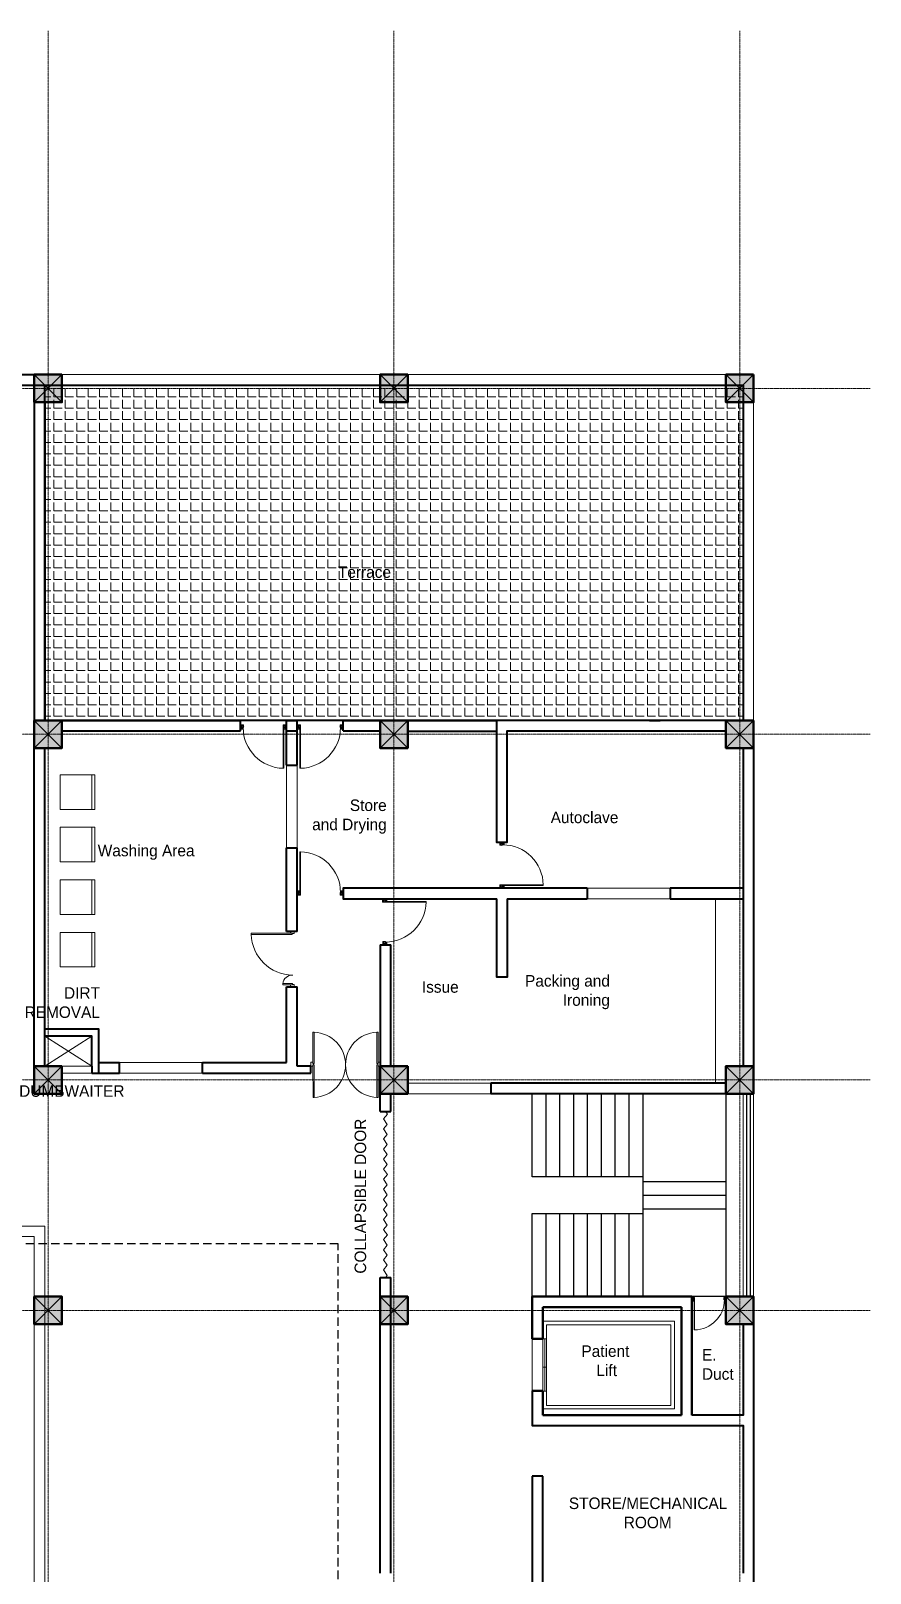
# Model space of a CAD drawing. Header units: millimetres. Extents: x 2342254 to 2635493, y 3886634 to 4043501.
# Drawn here: x 2571768 to 2589970, y 3981753 to 4015212 of the extents above; entities that cross this region are included whole.
import ezdxf

# ---------------------------------------------------------------- set-up
doc = ezdxf.new("R2010")
doc.units = ezdxf.units.MM
doc.header["$MEASUREMENT"] = 0
doc.linetypes.add('CENTER', pattern=[2, 1.25, -0.25, 0.25, -0.25])
doc.linetypes.add('DASHED', pattern=[0.75, 0.5, -0.25])
for name, color, linetype, lineweight in [('centreline', 52, 'CENTER', 5), ('Column-0.5', 14, 'Continuous', 50), ('door', 41, 'Continuous', 5), ('Door Opening-0.09', 253, 'Continuous', 9), ('Furniture Hospital-0.09', 44, 'Continuous', 9), ('Hatch', 9, 'Continuous', 9), ('hidden lines', 205, 'DASHED', 5), ('stairs', 6, 'Continuous', 25), ('WALL 0.2', 7, 'Continuous', 20), ('wall 0.4', 7, 'Continuous', 40), ('Wall-0.5', 7, 'Continuous', 50), ('WINDOW', 152, 'Continuous', 30)]:
    doc.layers.add(name, color=color, linetype=linetype, lineweight=lineweight)
doc.layers.add('Text-0.2', color=7, linetype='Continuous')
doc.styles.add('arial.', font='arial.ttf')
doc.linetypes.add('ZIGZAG', pattern='A,0.0001,-0.2,[131,ltypeshp.shx,S=0.2,R=0,X=-0.2,Y=0],-0.4,[131,ltypeshp.shx,S=0.2,R=180,X=0.2,Y=0],-0.2', length=0.8001)

# ---------------------------------------------------------------- blocks, each defined once
blk = doc.blocks.new('2ft column')
at = {"layer": 'Hatch', "ltscale": 5}
h = blk.add_hatch(color=256, dxfattribs=at)
h.dxf.hatch_style = 1
h.paths.add_polyline_path([(2207385, 4176559), (2207985, 4176559), (2207985, 4175959), (2207385, 4175959)])
at = {"layer": 'Column-0.5', "ltscale": 5}
blk.add_lwpolyline([(2207385, 4176559), (2207985, 4176559), (2207985, 4175959), (2207385, 4175959)], close=True, dxfattribs=at)
at = {"layer": 'Defpoints', "ltscale": 5}
for points in [[(2207985, 4176559), (2207385, 4175959)], [(2207985, 4175959), (2207385, 4176559)]]:
    blk.add_lwpolyline(points, dxfattribs=at)
blk = doc.blocks.new("door 3'3")
at = {"layer": 'door'}
for p, q in [((82769.4, -31237.4), (82769.4, -31203.4)), ((82769.8, -31203.4), (82769.4, -31203.4)), ((82769.8, -31237.4), (82769.8, -31203.4))]:
    blk.add_line(p, q, dxfattribs=at)
at = {"layer": 'door', "ltscale": 80}
for points in [[(82769.8, -31239.8), (82767.4, -31239.8), (82767.4, -31239.4), (82766.9, -31239.4), (82766.9, -31236.4), (82767.4, -31236.4), (82767.4, -31235.9), (82769.4, -31235.9), (82769.4, -31237.4), (82769.8, -31237.4)], [(82802.9, -31239.8), (82805.4, -31239.8), (82805.4, -31239.4), (82805.9, -31239.4), (82805.9, -31236.4), (82805.4, -31236.4), (82805.4, -31235.9), (82803.4, -31235.9), (82803.4, -31237.4), (82802.9, -31237.4)]]:
    blk.add_lwpolyline(points, close=True, dxfattribs=at)
blk.add_arc((82769.4, -31237.4), 34, 0, 89.2047, dxfattribs=at)
at = {"layer": 'Hatch'}
for centre, radius, start, end in [((82767.7, -31239.9), 2.68, 36.7582, 107.5329), ((82767.3, -31240.3), 1.96, 14.7681, 101.3525), ((82757.2, -31236.2), 10.6, 342.6842, 1.6014), ((82764.4, -31235.9), 4.57, 311.0325, 0.2101), ((82768.1, -31239.1), 3.04, 64.8198, 103.5348), ((82767.3, -31236.1), 3.25, 271.0473, 321.5319), ((82805.1, -31239.9), 2.68, 72.4671, 143.2418), ((82805.5, -31236.1), 3.25, 218.4681, 268.9527), ((82804.7, -31239.1), 3.04, 76.4652, 115.1802), ((82805.5, -31240.3), 1.96, 78.6475, 165.2319), ((82808.4, -31235.9), 4.57, 179.7899, 228.9675), ((82815.6, -31236.2), 10.6, 178.3986, 197.3158)]:
    blk.add_arc(centre, radius, start, end, dxfattribs=at)
blk = doc.blocks.new('MAIN DOOR')
at = {"layer": 'door', "ltscale": 1000}
for points in [[(2313.5, 188.5), (2347.4, 188.5), (2347.4, 187.3), (2313.5, 187.3)], [(2381.3, 188.5), (2348.9, 188.5), (2348.9, 187.3), (2381.3, 187.3)]]:
    blk.add_lwpolyline(points, close=True, dxfattribs=at)
for points in [[(2346.1, 190.6), (2346.1, 188.5)], [(2348.9, 188.1), (2347.4, 188.1), (2347.4, 188.5), (2346.1, 188.5), (2346.1, 190.6), (2350.2, 190.6)], [(2347.4, 188.1), (2348.9, 188.1), (2348.9, 188.5), (2350.2, 188.5), (2350.2, 190.6), (2346.1, 190.6)], [(2350.2, 190.6), (2350.2, 188.5)], [(2313.4, 120.7), (2347.3, 120.7), (2347.3, 121.9), (2313.4, 121.9), (2313.4, 120.7)], [(2348.8, 121.1), (2347.3, 121.1), (2347.3, 120.7), (2346, 120.7), (2346, 118.6), (2350.1, 118.6)], [(2347.3, 121.1), (2348.8, 121.1), (2348.8, 120.7), (2350.1, 120.7), (2350.1, 118.6), (2346, 118.6)], [(2346, 118.6), (2346, 120.7)], [(2381.3, 120.7), (2348.8, 120.7), (2348.8, 121.9), (2381.3, 121.9), (2381.3, 120.7)], [(2350.1, 118.6), (2350.1, 120.7)]]:
    blk.add_lwpolyline(points, dxfattribs=at)
at = {"layer": 'Door Opening-0.09', "ltscale": 1000}
for centre, start, end in [((2347.4, 188.5), 182.1168, 357.8826), ((2347.3, 120.7), 2.1167, 177.8826)]:
    blk.add_arc(centre, 33.9, start, end, dxfattribs=at)
at = {"layer": 'WINDOW', "ltscale": 5}
blk.add_line((2350.1, 190.6), (2350.1, 190.6), dxfattribs=at)
blk = doc.blocks.new('d1')
at = {"layer": 'door'}
for p, q in [((2442.7, 10746.2), (2408.3, 10746.2)), ((2408.3, 10746.2), (2408.3, 10745.7)), ((2442.7, 10745.7), (2408.3, 10745.7))]:
    blk.add_line(p, q, dxfattribs=at)
at = {"layer": 'door', "ltscale": 80}
for points in [[(2445, 10779.7), (2445, 10782), (2444.6, 10782), (2444.6, 10782.4), (2441.8, 10782.4), (2441.8, 10782), (2441.4, 10782), (2441.4, 10780.1), (2442.7, 10780.1), (2442.7, 10779.7)], [(2445, 10746.2), (2445, 10743.9), (2444.6, 10743.9), (2444.6, 10743.4), (2441.8, 10743.4), (2441.8, 10743.9), (2441.4, 10743.9), (2441.4, 10745.7), (2442.7, 10745.7), (2442.7, 10746.2)]]:
    blk.add_lwpolyline(points, close=True, dxfattribs=at)
at = {"layer": 'Door Opening-0.09', "ltscale": 80}
blk.add_arc((2442.7, 10745.7), 34.4, 90, 179.274, dxfattribs=at)
at = {"layer": 'hidden lines'}
for centre, radius, start, end in [((2441.6, 10791.4), 9.82, 268.3986, 287.3158), ((2441.4, 10784.8), 4.22, 269.7899, 318.9675), ((2444.3, 10781.3), 2.81, 166.4652, 205.1802), ((2445, 10781.7), 2.48, 162.4671, 233.2418), ((2441.6, 10782), 3, 308.4681, 358.9527), ((2445.5, 10782.1), 1.81, 168.6475, 255.2319), ((2441.4, 10741.1), 4.22, 41.0325, 90.2101), ((2441.6, 10734.5), 9.82, 72.6842, 91.6014), ((2444.3, 10744.5), 2.81, 154.8198, 193.5348), ((2445, 10744.2), 2.48, 126.7582, 197.5329), ((2441.6, 10743.8), 3, 1.0473, 51.5319), ((2445.5, 10743.8), 1.81, 104.7681, 191.3525)]:
    blk.add_arc(centre, radius, start, end, dxfattribs=at)
blk = doc.blocks.new("door 5'")
at = {"layer": 'door', "ltscale": 1000}
for points in [[(2177525, 4317078), (2177525, 4317062), (2177516, 4317062), (2177516, 4317020), (2177473, 4317020), (2177474, 4317105)], [(2177525, 4317062), (2177525, 4317105), (2177474, 4317105), (2177473, 4317020)], [(2177473, 4317020), (2177516, 4317020)], [(2177474, 4317105), (2177516, 4317105)], [(2178697, 4316120), (2178697, 4317060), (2178671, 4317060), (2178671, 4316120), (2178697, 4316120)], [(2178689, 4317076), (2178689, 4317060), (2178697, 4317060), (2178697, 4317018), (2178740, 4317018), (2178740, 4317104)], [(2178689, 4317060), (2178689, 4317104), (2178740, 4317104), (2178740, 4317018)], [(2178740, 4317018), (2178697, 4317018)]]:
    blk.add_lwpolyline(points, dxfattribs=at)
blk.add_lwpolyline([(2177516, 4316839), (2177516, 4317062), (2177543, 4317062), (2177543, 4316839)], close=True, dxfattribs=at)
at = {"layer": 'Door Opening-0.09', "ltscale": 1000}
for centre, radius, start, end in [((2177516, 4317062), 224, 276.6944, 2.344), ((2178697, 4317076), 957, 180.3416, 268.4244)]:
    blk.add_arc(centre, radius, start, end, dxfattribs=at)
at = {"layer": 'WINDOW', "ltscale": 5}
blk.add_line((2177474, 4317104), (2177474, 4317104), dxfattribs=at)

msp = doc.modelspace()

# ---------------------------------------------------------------- hatches: boundary and pattern name
at = {"layer": 'Hatch', "ltscale": 5}
h = msp.add_hatch(dxfattribs=at)
h.set_pattern_fill('ANGLE', color=256, scale=900)
h.set_pattern_definition([(0, (0, 0), (0, 247.5), [180, -67.5]), (90, (0, 0), (-247.5, 2e-14), [180, -67.5])])
h.paths.add_polyline_path([(2572072.7, 4007523.4), (2587212.7, 4007523.4), (2587212.7, 4000253.4), (2572072.7, 4000253.4)])

# ---------------------------------------------------------------- linework, layer by layer
at = {"layer": 'centreline', "ltscale": 5}
for p, q in [((2572142.7, 4015211.6), (2572142.7, 3972905.2)), ((2572142.7, 4015211.6), (2572142.7, 3972905.2)), ((2579642.7, 4015211.6), (2579642.7, 3972905.2)), ((2579642.7, 4015211.6), (2579642.7, 3972905.2)), ((2587142.7, 4015211.6), (2587142.7, 3972905.2)), ((2587142.7, 4015211.6), (2587142.7, 3972905.2)), ((2589969.8, 4007453.4), (2545626.4, 4007453.4)), ((2589969.8, 4007453.4), (2545626.4, 4007453.4)), ((2589969.8, 3999953.4), (2545626.4, 3999953.4)), ((2589969.8, 3999953.4), (2545626.4, 3999953.4)), ((2589369.8, 3992453.4), (2545026.4, 3992453.4)), ((2589369.8, 3992453.4), (2545026.4, 3992453.4)), ((2589969.8, 3992453.4), (2545626.4, 3992453.4)), ((2589969.8, 3992453.4), (2545626.4, 3992453.4)), ((2589969.8, 3987453.4), (2568056.2, 3987453.4)), ((2589969.8, 3987453.4), (2568056.2, 3987453.4))]:
    msp.add_line(p, q, dxfattribs=at)
at = {"layer": 'Furniture Hospital-0.09', "ltscale": 5}
for p, q in [((2582872.7, 3987216.8), (2582872.7, 3986833.4)), ((2582949.3, 3987140.1), (2582949.3, 3986833.4)), ((2585649, 3987140.1), (2582949.3, 3987140.1)), ((2585649, 3985393.4), (2585649, 3987140.1)), ((2582872.7, 3986833.4), (2582949.3, 3986833.4)), ((2582911, 3986833.4), (2582911, 3985700.1)), ((2582911, 3986220.1), (2582872.7, 3986220.1)), ((2582949.3, 3986220.1), (2582911, 3986220.1)), ((2582872.7, 3985700.1), (2582872.7, 3985316.8)), ((2582872.7, 3985700.1), (2582949.3, 3985700.1)), ((2582949.3, 3985700.1), (2582949.3, 3985393.4)), ((2582872.7, 3985316.8), (2585725.7, 3985316.8)), ((2582949.3, 3985393.4), (2585649, 3985393.4))]:
    msp.add_line(p, q, dxfattribs=at)
at = {"layer": 'Furniture Hospital-0.09'}
for points in [[(2573155.2, 3998323.3), (2573155.2, 3999073.3), (2572405.2, 3999073.3), (2572405.2, 3998323.3), (2573155.2, 3998323.3)], [(2573086.8, 3999073.3), (2573086.8, 3998323.3)], [(2573155.2, 3997183.4), (2573155.2, 3997933.4), (2572405.2, 3997933.4), (2572405.2, 3997183.4), (2573155.2, 3997183.4)], [(2573086.8, 3997933.4), (2573086.8, 3997183.4)], [(2573155.2, 3996043.5), (2573155.2, 3996793.5), (2572405.2, 3996793.5), (2572405.2, 3996043.5), (2573155.2, 3996043.5)], [(2573086.8, 3996793.5), (2573086.8, 3996043.5)], [(2573155.2, 3994903.6), (2573155.2, 3995653.6), (2572405.2, 3995653.6), (2572405.2, 3994903.6), (2573155.2, 3994903.6)], [(2573086.8, 3995653.6), (2573086.8, 3994903.6)]]:
    msp.add_lwpolyline(points, dxfattribs=at)
at = {"layer": 'Furniture Hospital-0.09', "ltscale": 5}
for points in [[(2582872.7, 3987216.8), (2585725.7, 3987216.8), (2585725.7, 3985316.8)], [(2582872.7, 3985700.1), (2582872.7, 3986833.4)], [(2582949.3, 3986833.4), (2582949.3, 3985700.1)]]:
    msp.add_lwpolyline(points, dxfattribs=at)
at = {"layer": 'Hatch', "ltscale": 5}
for points in [[(2573092.7, 3993403.4), (2572072.7, 3992753.4)], [(2572072.7, 3993403.4), (2573092.7, 3992753.4)]]:
    msp.add_lwpolyline(points, dxfattribs=at)
at = {"layer": 'stairs', "linetype": 'DASHED', "ltscale": 366}
msp.add_lwpolyline([(2587442.7, 3981153.4), (2587442.7, 3980253.4), (2579331.3, 3980253.4), (2578431.3, 3980253.4), (2578431.3, 3988894.3), (2543281.4, 3988894.3), (2543281.4, 3992225.1)], dxfattribs=at)
at = {"layer": 'stairs', "ltscale": 5}
for points in [[(2585042.7, 3990353.4), (2582642.7, 3990353.4), (2582642.7, 3992153.4)], [(2582942.7, 3990353.4), (2582942.7, 3992153.4)], [(2583242.7, 3990353.4), (2583242.7, 3992153.4)], [(2583542.7, 3990353.4), (2583542.7, 3992153.4)], [(2583842.7, 3990353.4), (2583842.7, 3992153.4)], [(2584142.7, 3990353.4), (2584142.7, 3992153.4)], [(2584442.7, 3990353.4), (2584442.7, 3992153.4)], [(2584742.7, 3990353.4), (2584742.7, 3992153.4)], [(2585042.7, 3992153.4), (2585042.7, 3987753.4)], [(2586842.7, 3992153.4), (2586842.7, 3987753.4), (2586102.4, 3987753.4)], [(2585042.7, 3990253.4), (2586842.7, 3990253.4)], [(2585042.7, 3989953.4), (2586842.7, 3989953.4)], [(2582642.7, 3987753.4), (2582642.7, 3989553.4), (2585042.7, 3989553.4)], [(2582942.7, 3987753.4), (2582942.7, 3989553.4)], [(2583242.7, 3987753.4), (2583242.7, 3989553.4)], [(2583542.7, 3987753.4), (2583542.7, 3989553.4)], [(2583842.7, 3987753.4), (2583842.7, 3989553.4)], [(2584142.7, 3987753.4), (2584142.7, 3989553.4)], [(2584442.7, 3987753.4), (2584442.7, 3989553.4)], [(2584742.7, 3987753.4), (2584742.7, 3989553.4)], [(2585042.7, 3989653.4), (2586842.7, 3989653.4)]]:
    msp.add_lwpolyline(points, dxfattribs=at)
at = {"layer": 'WALL 0.2', "ltscale": 5}
for p, q in [((2572442.7, 4007753.4), (2586842.7, 4007753.4)), ((2572442.7, 4007523.4), (2586842.7, 4007523.4)), ((2587212.7, 4007153.4), (2587212.7, 4000253.4)), ((2587442.7, 4007153.4), (2587442.7, 4000253.4)), ((2586612.7, 3996383.4), (2586612.7, 3992383.4)), ((2543511.4, 3989283.4), (2572072.7, 3989283.4)), ((2572072.7, 3989283.4), (2572072.7, 3976112.5)), ((2543281.4, 3989053.4), (2571842.7, 3989053.4)), ((2571842.7, 3989053.4), (2571842.7, 3976112.5)), ((2582642.7, 3986838.5), (2582642.7, 3985705.1)), ((2582872.7, 3985705.1), (2582872.7, 3986838.5))]:
    msp.add_line(p, q, dxfattribs=at)
for points in [[(2579942.7, 4007753.4), (2586842.7, 4007753.4)], [(2577312.7, 3997484.7), (2577312.7, 3999284.7)], [(2577542.7, 3997484.7), (2577542.7, 3999284.7)], [(2583834.8, 3996613.5), (2585634.8, 3996613.5)], [(2583834.8, 3996383.5), (2583834.8, 3996383.5)], [(2583834.8, 3996383.5), (2585634.8, 3996383.5)], [(2572442.7, 3992753.4), (2573092.7, 3992753.4)], [(2572442.7, 3992603.4), (2573092.7, 3992603.4)], [(2575491.9, 3992833.4), (2573691.9, 3992833.4)], [(2575491.9, 3992603.4), (2573691.9, 3992603.4)], [(2579942.7, 3992383.4), (2581742.7, 3992383.4)], [(2579942.7, 3992153.4), (2579942.7, 3992153.4)], [(2579942.7, 3992153.4), (2581742.7, 3992153.4)], [(2587212.7, 3992153.4), (2587212.7, 3987753.4)], [(2587442.7, 3992153.4), (2587442.7, 3987753.4)]]:
    msp.add_lwpolyline(points, dxfattribs=at)
at = {"layer": 'wall 0.4', "ltscale": 5}
for p, q in [((2562792.7, 4007753.4), (2572442.7, 4007753.4)), ((2562792.7, 4007523.4), (2572442.7, 4007523.4)), ((2571842.7, 4007153.4), (2571842.7, 4000253.4)), ((2572072.7, 4007153.4), (2572072.7, 4000253.4)), ((2572072.7, 4007153.4), (2572072.7, 4001523.4)), ((2572072.7, 4001293.4), (2572072.7, 4000253.4)), ((2577312.7, 3999284.7), (2577312.7, 4000023.4)), ((2577542.7, 3999284.7), (2577542.7, 4000253.4)), ((2585182.6, 4000252.9), (2585412.7, 4000252.9)), ((2585182.6, 4000022.9), (2586842.7, 4000023.4)), ((2586842.7, 4000253.4), (2585412.7, 4000253.4)), ((2571842.7, 3992753.4), (2571842.7, 3999653.4)), ((2572072.7, 3992753.4), (2572072.7, 3999653.4)), ((2587212.7, 3999653.4), (2587212.7, 3992753.4)), ((2587442.7, 3999653.4), (2587442.7, 3992753.4)), ((2577312.7, 3999284.7), (2577542.7, 3999284.7)), ((2577312.7, 3995676.4), (2577312.7, 3997484.7)), ((2577312.7, 3997484.7), (2577542.7, 3997484.7)), ((2577542.7, 3995676.4), (2577542.7, 3997484.7)), ((2583834.8, 3996613.5), (2582096.6, 3996613.6)), ((2583834.8, 3996613.5), (2583834.8, 3996383.5)), ((2587111, 3996613.4), (2585634.8, 3996613.4)), ((2585634.8, 3996613.4), (2585634.8, 3996383.5)), ((2582096.6, 3996383.6), (2583834.8, 3996383.5)), ((2585634.8, 3996383.5), (2587212.7, 3996383.4)), ((2587212.7, 3996383.4), (2587212.7, 3994503.4)), ((2577542.7, 3995676.4), (2577312.7, 3995676.4)), ((2579342.7, 3995383.6), (2579572.7, 3995383.6)), ((2577312.7, 3992833.4), (2577312.7, 3994476.4)), ((2577312.7, 3994476.4), (2577542.7, 3994476.4)), ((2577542.7, 3992753.4), (2577542.7, 3994476.4)), ((2587212.7, 3994383.4), (2587212.7, 3992753.4)), ((2573242.7, 3992833.4), (2573691.9, 3992833.4)), ((2573691.9, 3992603.4), (2573691.9, 3992833.4)), ((2575491.9, 3992833.4), (2577312.7, 3992833.4)), ((2575491.9, 3992603.4), (2575491.9, 3992833.4)), ((2577842.7, 3992603.4), (2577842.7, 3992753.4)), ((2579942.7, 3992383.4), (2579942.7, 3992153.4)), ((2581742.7, 3992383.4), (2581742.7, 3992153.4)), ((2579342.7, 3991766.3), (2579572.7, 3991766.3)), ((2579342.7, 3988166.3), (2579572.7, 3988166.3)), ((2587442.7, 3987153.4), (2587442.7, 3976112.5)), ((2582872.7, 3983858.7), (2582642.7, 3983858.7)), ((2582642.7, 3983858.7), (2582642.7, 3981175.7)), ((2582872.7, 3981405.7), (2582872.7, 3983858.7))]:
    msp.add_line(p, q, dxfattribs=at)
msp.add_lwpolyline([(2572072.7, 4007523.4), (2587212.7, 4007523.4), (2587212.7, 4000253.4), (2572072.7, 4000253.4)], close=True, dxfattribs=at)
for points in [[(2571842.7, 4007153.4), (2571842.7, 4000253.4)], [(2572442.7, 4000253.4), (2576312.7, 4000253.4)], [(2572442.7, 4000023.4), (2576312.7, 4000023.4)], [(2576312.7, 4000022.9), (2576312.7, 4000252.9)], [(2577312.7, 4000253.4), (2577542.7, 4000253.4)], [(2577312.7, 4000023.4), (2577312.7, 4000253.4)], [(2577312.7, 4000023.4), (2577542.7, 4000023.4)], [(2578542.5, 4000253.4), (2579342.7, 4000253.4)], [(2578542.5, 4000023.4), (2578542.5, 4000253.4)], [(2578542.5, 4000023.4), (2579342.7, 4000023.4)], [(2581866.6, 4000243.2), (2579942.7, 4000243.2)], [(2581865.5, 4000012.9), (2579942.7, 4000012.9)], [(2585182.6, 4000252.9), (2581866.6, 4000253.4), (2581866.6, 3997613.4), (2582096.6, 3997613.4), (2582096.6, 4000023), (2585182.6, 4000022.9)], [(2587212.7, 3999653.4), (2587212.7, 3996613.4), (2585683.6, 3996613.4)], [(2587442.7, 3999653.4), (2587442.7, 3992753.4)], [(2582096.6, 3996613.7), (2578542.6, 3996613.7), (2578542.6, 3996383.7), (2581870.3, 3996383.6)], [(2582096.6, 3996613.6), (2582096.6, 3996613.6)], [(2582763.5, 3996613.4), (2582643.5, 3996613.4)], [(2582096.6, 3996383.6), (2582096.6, 3994685.2), (2581870.2, 3994685.2), (2581870.3, 3996383.6)], [(2579342.7, 3995383.6), (2579342.7, 3992753.5), (2579572.7, 3992753.4), (2579572.7, 3995383.6)], [(2573092.7, 3992603.4), (2573242.7, 3992603.4), (2573242.7, 3993553.4), (2572072.7, 3993553.4)], [(2573092.7, 3992753.4), (2573092.7, 3993403.4), (2572072.7, 3993403.4)], [(2573092.7, 3992753.4), (2573092.7, 3992603.4)], [(2573242.7, 3992603.4), (2573691.9, 3992603.4)], [(2575491.9, 3992603.4), (2577842.7, 3992603.4)], [(2577842.7, 3992753.4), (2577542.7, 3992753.4)], [(2579942.7, 3992383.4), (2579942.7, 3992383.4)], [(2585742.7, 3992383.4), (2581742.7, 3992383.4)], [(2586842.7, 3992383.4), (2582821.9, 3992383.4)], [(2579342.7, 3991766.3), (2579342.7, 3992153.4)], [(2579572.7, 3991766.3), (2579572.7, 3992153.4)], [(2579942.7, 3992153.4), (2579942.7, 3992153.4)], [(2586842.7, 3992153.4), (2581742.7, 3992153.4)], [(2586842.7, 3992153.4), (2582642.7, 3992153.4)], [(2579342.7, 3981753.4), (2579342.7, 3988166.3)], [(2579572.7, 3981753.4), (2579572.7, 3988166.3)], [(2587212.7, 3987153.4), (2587212.7, 3985183.4), (2586105.7, 3985183.4)], [(2582642.7, 3985705.1), (2582642.7, 3984953.4), (2587212.7, 3984953.4), (2587212.7, 3981753.4)]]:
    msp.add_lwpolyline(points, dxfattribs=at)
at = {"layer": 'Wall-0.5', "ltscale": 5}
for p, q in [((2586105.7, 3987753.4), (2582642.7, 3987753.4)), ((2582642.7, 3987753.4), (2582642.7, 3986838.5)), ((2586105.7, 3987753.4), (2586105.7, 3985183.4)), ((2582872.7, 3986838.5), (2582872.7, 3987523.4)), ((2582872.7, 3987523.4), (2585875.7, 3987523.4)), ((2585875.7, 3987523.4), (2585875.7, 3985183.4)), ((2582642.7, 3986838.5), (2582872.7, 3986838.5)), ((2582872.7, 3985705.1), (2582642.7, 3985705.1)), ((2582872.7, 3985183.4), (2582872.7, 3985705.1)), ((2585875.7, 3985183.4), (2582872.7, 3985183.4))]:
    msp.add_line(p, q, dxfattribs=at)
at = {"layer": 'WINDOW', "ltscale": 5}
for points in [[(2587287.7, 3992153.4), (2587287.7, 3987753.4)], [(2587367.7, 3992153.4), (2587367.7, 3987753.4)]]:
    msp.add_lwpolyline(points, dxfattribs=at)
at = {"layer": 'WINDOW', "linetype": 'ZIGZAG', "lineweight": 20, "ltscale": 0.5}
for points in [[(2579457.7, 3991766.3), (2579500.1, 3991710.4), (2579415.1, 3991609.4), (2579498, 3991489.6), (2579415.1, 3991391.1), (2579498, 3991271.3), (2579415.1, 3991172.7), (2579498, 3991052.9), (2579415.1, 3990954.3), (2579498, 3990834.5), (2579415.1, 3990735.9), (2579498, 3990616.1), (2579415.1, 3990517.5), (2579457.7, 3990456)], [(2579457.7, 3990456), (2579500.1, 3990400.1), (2579415.1, 3990299.1), (2579498, 3990179.3), (2579415.1, 3990080.8), (2579498, 3989961), (2579415.1, 3989862.4), (2579498, 3989742.6), (2579415.1, 3989644), (2579498, 3989524.2), (2579415.1, 3989425.6), (2579498, 3989305.8), (2579415.1, 3989207.2), (2579457.7, 3989145.7)], [(2579457.7, 3989145.7), (2579500.1, 3989089.8), (2579415.1, 3988988.8), (2579498, 3988869), (2579415.1, 3988770.5), (2579498, 3988650.6), (2579415.1, 3988552.1), (2579498, 3988432.3), (2579415.1, 3988333.7), (2579498, 3988213.9), (2579458, 3988166.3)]]:
    msp.add_lwpolyline(points, dxfattribs=at)

# ---------------------------------------------------------------- block references
at = {"layer": 'door', "xscale": -0.9473750180788149, "yscale": 0.9473750180788149, "zscale": 0.9473750180788149, "rotation": 270.0040133245631}
msp.add_blockref("door 5'", (-1512292, 1931305.9), dxfattribs=at)
at = {"layer": 'Door Opening-0.09'}
for name, p, xscale, yscale, zscale, rotation in [('d1', (2852821.3, 3937621.8), 25.64102998076803, 25.64102998076803, 25.64102998076803, 90.03301536802395), ('d1', (2302033.9, 3937621.8), -25.64102998076803, 25.64102998076803, 25.64102998076803, 269.9669846319761), ('d1', (2644472.9, 3721104.8), -25.64102998076803, 25.64102998076803, 25.64102998076803, 359.9669846319761), ('d1', (2302034, 4058994.7), 25.64102998076803, 25.64102998076803, 25.64102998076803, 270.0330153680241), ('d1', (2641930.9, 4271892.3), 25.64102998076803, 25.64102998076803, 25.64102998076803, 180.0330153680241), ('MAIN DOOR', (2581855.9, 3943880.3), 20.83332896922156, 20.83332896922156, 20.83332896922156, 90.04973591478812), ("door 3'3", (994017.9, 3388052.1), -19.23084603733906, 19.23084603733906, 19.23084603733906, 179.9608081480045)]:
    msp.add_blockref(name, p, dxfattribs=dict(at, xscale=xscale, yscale=yscale, zscale=zscale, rotation=rotation))
at = {"layer": 'Hatch', "xscale": -1}
for p in [(4779827.6, -168805.1), (4779827.6, -168805.1), (4787327.6, -168805.1), (4794827.6, -168805.1), (4779827.6, -176305.1), (4779827.6, -176305.1), (4787327.6, -176305.1), (4787327.6, -176305.1), (4794827.6, -176305.1), (4794827.6, -176305.1), (4779827.6, -183805.1), (4779827.6, -183805.1), (4787327.6, -183805.1), (4787327.6, -183805.1), (4794827.6, -183805.1), (4794827.6, -183805.1)]:
    msp.add_blockref('2ft column', p, dxfattribs=at)
at = {"layer": 'Hatch'}
for p in [(364457.8, -188805.1), (364457.8, -188805.1), (371957.8, -188805.1), (371957.8, -188805.1), (379457.8, -188805.1), (379457.8, -188805.1)]:
    msp.add_blockref('2ft column', p, dxfattribs=at)

# ---------------------------------------------------------------- texts
at = {"layer": 'Text-0.2', "ltscale": 5, "char_height": 250, "style": 'arial.'}
for s, insert, attachment_point, rotation in [('{\\fStylus BT|b0|i0|c0|p34;Terrace }', (2579578.6, 4003341.8), 9, 359.99923), ('{\\fStylus BT|b0|i0|c0|p34;Store\\Pand Drying }', (2579485, 3997794.8), 9, 359.99923), ('{\\fStylus BT|b0|i0|c0|p34;Autoclave}', (2584509.9, 3998020), 9, 359.99923), ('{\\fStylus BT|b0|i0|c0|p34;Washing Area}', (2575318.2, 3997228.5), 9, 359.99923), ('{\\fStylus BT|b0|i0|c0|p34;Issue}', (2581046.3, 3994341.4), 9, 359.99923), ('{\\fStylus BT|b0|i0|c0|p34;Packing and\\P Ironing}', (2584325.8, 3993986.2), 9, 359.99923), ('{\\fStylus BT|b0|i0|c0|p34;DIRT \\PREMOVAL}', (2573266.3, 3993794.8), 9, 359.99923), ('{\\fStylus BT|b0|i0|c0|p34;DUMBWAITER}', (2573798.2, 3992084), 9, 359.99923), ('{\\fStylus BT|b0|i0|c0|p34;COLLAPSIBLE DOOR}', (2579042.6, 3991613.2), 9, 89.99923), ('\\pi-551.06;{\\fStylus BT|b0|i0|c0|p34;Patient\\P\\pi-225.66;Lift}', (2584259.1, 3986025.4), 7, 0.00077), ('{\\fStylus BT|b0|i0|c0|p34;E.\\PDuct}', (2586322.1, 3985945.1), 7, 0.00077), ('\\pi-1712.5;{\\fStylus BT|b0|i0|c0|p34;STORE/MECHANICAL \\P\\pi-521.32;ROOM}', (2585148.3, 3983394.5), 1, 359.99923)]:
    msp.add_mtext(s, dxfattribs=dict(at, insert=insert, attachment_point=attachment_point, rotation=rotation))

doc.saveas('drawing.dxf')
